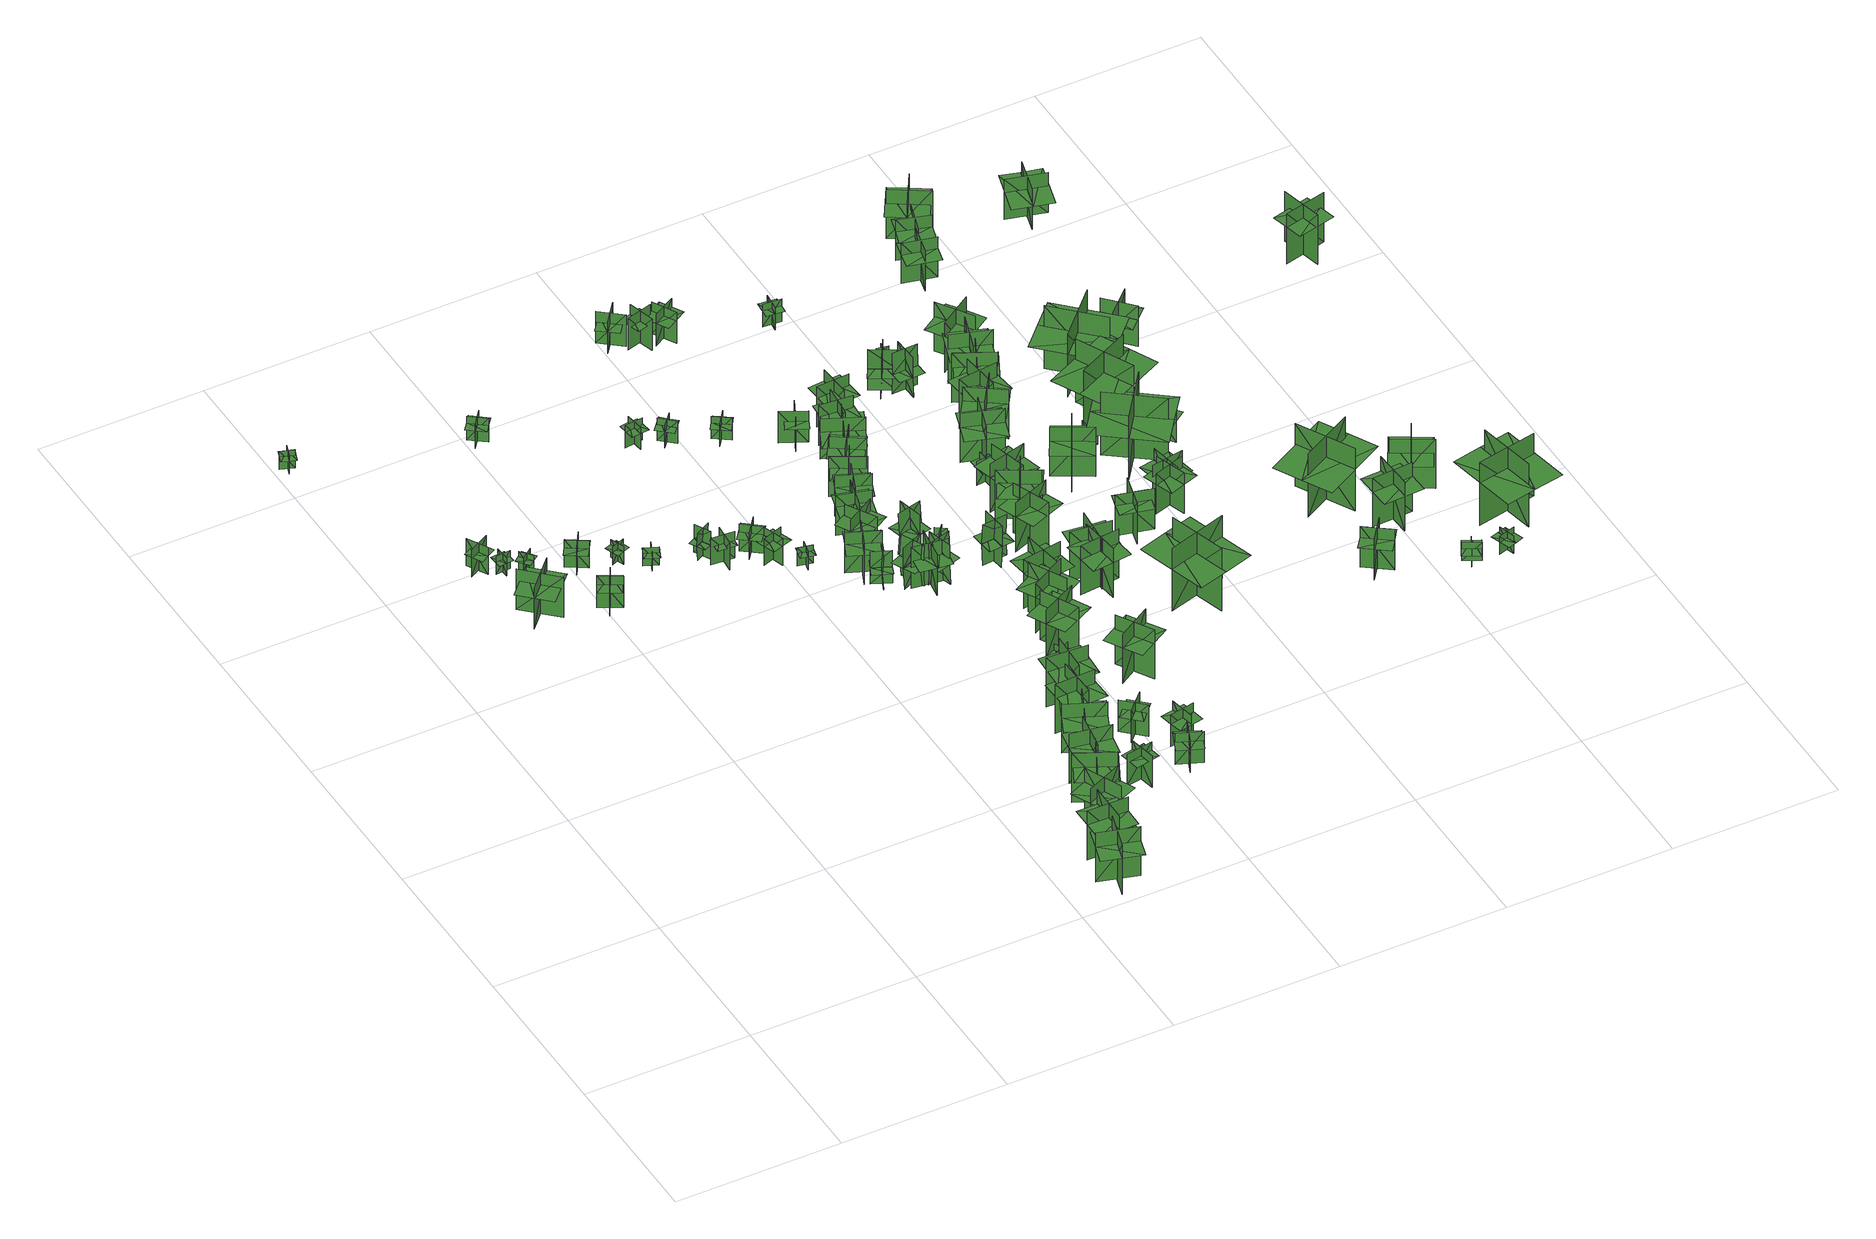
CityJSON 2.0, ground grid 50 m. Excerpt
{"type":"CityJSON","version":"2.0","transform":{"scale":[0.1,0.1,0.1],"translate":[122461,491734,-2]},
"CityObjects":{
"tree1":{"type":"SolitaryVegetationObject","geometry":[{"type":"MultiSurface","lod":"1","boundaries":[[[0,1,2]],[[0,2,3]],[[4,5,6]],[[4,6,7]],[[8,9,10]],[[8,10,11]],[[8,11,12]],[[8,12,13]]]}]},
"tree2":{"type":"SolitaryVegetationObject","geometry":[{"type":"MultiSurface","lod":"1","boundaries":[[[14,15,16]],[[14,16,17]],[[18,19,20]],[[18,20,21]],[[22,23,24]],[[22,24,25]],[[22,25,26]],[[22,26,27]]]}]},
"tree3":{"type":"SolitaryVegetationObject","geometry":[{"type":"MultiSurface","lod":"1","boundaries":[[[28,29,30]],[[28,30,31]],[[32,33,34]],[[32,34,35]],[[36,37,38]],[[36,38,39]],[[36,39,40]],[[36,40,41]]]}]},
"tree4":{"type":"SolitaryVegetationObject","geometry":[{"type":"MultiSurface","lod":"1","boundaries":[[[42,43,44]],[[42,44,45]],[[46,47,48]],[[46,48,49]],[[50,51,52]],[[50,52,53]],[[50,53,54]],[[50,54,55]]]}]},
"tree5":{"type":"SolitaryVegetationObject","geometry":[{"type":"MultiSurface","lod":"1","boundaries":[[[56,57,58]],[[56,58,59]],[[60,61,62]],[[60,62,63]],[[64,65,66]],[[64,66,67]],[[64,67,68]],[[64,68,69]]]}]},
"tree6":{"type":"SolitaryVegetationObject","geometry":[{"type":"MultiSurface","lod":"1","boundaries":[[[70,71,72]],[[70,72,73]],[[74,75,76]],[[74,76,77]],[[78,79,80]],[[78,80,81]],[[78,81,82]],[[78,82,83]]]}]},
"tree7":{"type":"SolitaryVegetationObject","geometry":[{"type":"MultiSurface","lod":"1","boundaries":[[[84,85,86]],[[84,86,87]],[[88,89,90]],[[88,90,91]],[[92,93,94]],[[92,94,95]],[[92,95,96]],[[92,96,97]]]}]},
"tree8":{"type":"SolitaryVegetationObject","geometry":[{"type":"MultiSurface","lod":"1","boundaries":[[[98,99,100]],[[98,100,101]],[[102,103,104]],[[102,104,105]],[[106,107,108]],[[106,108,109]],[[106,109,110]],[[106,110,111]]]}]},
"tree9":{"type":"SolitaryVegetationObject","geometry":[{"type":"MultiSurface","lod":"1","boundaries":[[[112,113,114]],[[112,114,115]],[[116,117,118]],[[116,118,119]],[[120,121,122]],[[120,122,123]],[[120,123,124]],[[120,124,125]]]}]},
"tree10":{"type":"SolitaryVegetationObject","geometry":[{"type":"MultiSurface","lod":"1","boundaries":[[[126,127,128]],[[126,128,129]],[[130,131,132]],[[130,132,133]],[[134,135,136]],[[134,136,137]],[[134,137,138]],[[134,138,139]]]}]},
"tree11":{"type":"SolitaryVegetationObject","geometry":[{"type":"MultiSurface","lod":"1","boundaries":[[[140,141,142]],[[140,142,143]],[[144,145,146]],[[144,146,147]],[[148,149,150]],[[148,150,151]],[[148,151,152]],[[148,152,153]]]}]},
"tree12":{"type":"SolitaryVegetationObject","geometry":[{"type":"MultiSurface","lod":"1","boundaries":[[[154,155,156]],[[154,156,157]],[[158,159,160]],[[158,160,161]],[[162,163,164]],[[162,164,165]],[[162,165,166]],[[162,166,167]]]}]},
"tree13":{"type":"SolitaryVegetationObject","geometry":[{"type":"MultiSurface","lod":"1","boundaries":[[[168,169,170]],[[168,170,171]],[[172,173,174]],[[172,174,175]],[[176,177,178]],[[176,178,179]],[[176,179,180]],[[176,180,181]]]}]},
"tree14":{"type":"SolitaryVegetationObject","geometry":[{"type":"MultiSurface","lod":"1","boundaries":[[[182,183,184]],[[182,184,185]],[[186,187,188]],[[186,188,189]],[[190,191,187]],[[190,187,186]],[[192,193,183]],[[192,183,182]],[[182,183,194]],[[182,194,195]],[[182,196,197]],[[182,197,183]]]}]},
"tree15":{"type":"SolitaryVegetationObject","geometry":[{"type":"MultiSurface","lod":"1","boundaries":[[[198,199,200]],[[198,200,201]],[[202,203,204]],[[202,204,205]],[[206,207,208]],[[206,208,209]],[[206,209,210]],[[206,210,211]]]}]},
"tree16":{"type":"SolitaryVegetationObject","geometry":[{"type":"MultiSurface","lod":"1","boundaries":[[[212,213,214]],[[212,214,215]],[[216,217,218]],[[216,218,219]],[[220,221,222]],[[220,222,223]],[[220,223,224]],[[220,224,225]]]}]},
"tree17":{"type":"SolitaryVegetationObject","geometry":[{"type":"MultiSurface","lod":"1","boundaries":[[[226,227,228]],[[226,228,229]],[[230,231,232]],[[230,232,233]],[[234,235,236]],[[234,236,237]],[[234,237,238]],[[234,238,239]]]}]},
"tree18":{"type":"SolitaryVegetationObject","geometry":[{"type":"MultiSurface","lod":"1","boundaries":[[[240,241,242]],[[240,242,243]],[[244,245,246]],[[244,246,247]],[[248,249,250]],[[248,250,251]],[[248,251,252]],[[248,252,253]]]}]},
"tree19":{"type":"SolitaryVegetationObject","geometry":[{"type":"MultiSurface","lod":"1","boundaries":[[[254,255,256]],[[254,256,257]],[[258,259,260]],[[258,260,261]],[[262,263,264]],[[262,264,265]],[[262,265,266]],[[262,266,267]]]}]},
"tree20":{"type":"SolitaryVegetationObject","geometry":[{"type":"MultiSurface","lod":"1","boundaries":[[[268,269,270]],[[268,270,271]],[[272,273,274]],[[272,274,275]],[[276,277,278]],[[276,278,279]],[[276,279,280]],[[276,280,281]]]}]},
"tree21":{"type":"SolitaryVegetationObject","geometry":[{"type":"MultiSurface","lod":"1","boundaries":[[[282,283,284]],[[282,284,285]],[[286,287,288]],[[286,288,289]],[[290,291,292]],[[290,292,293]],[[290,294,295]],[[290,295,291]]]}]},
"tree22":{"type":"SolitaryVegetationObject","geometry":[{"type":"MultiSurface","lod":"1","boundaries":[[[296,297,298]],[[296,298,299]],[[300,301,302]],[[300,302,303]],[[304,305,306]],[[304,306,307]],[[304,307,308]],[[304,308,309]]]}]},
"tree23":{"type":"SolitaryVegetationObject","geometry":[{"type":"MultiSurface","lod":"1","boundaries":[[[310,311,312]],[[310,312,313]],[[314,315,316]],[[314,316,317]],[[318,319,320]],[[318,320,321]],[[318,321,322]],[[318,322,323]]]}]},
"tree24":{"type":"SolitaryVegetationObject","geometry":[{"type":"MultiSurface","lod":"1","boundaries":[[[324,325,326]],[[324,326,327]],[[328,329,330]],[[328,330,331]],[[332,333,334]],[[332,334,335]],[[332,335,336]],[[332,336,337]]]}]},
"tree25":{"type":"SolitaryVegetationObject","geometry":[{"type":"MultiSurface","lod":"1","boundaries":[[[338,339,340]],[[338,340,341]],[[342,343,344]],[[342,344,345]],[[346,347,348]],[[346,348,349]],[[346,349,350]],[[346,350,351]]]}]},
"tree26":{"type":"SolitaryVegetationObject","geometry":[{"type":"MultiSurface","lod":"1","boundaries":[[[352,353,354]],[[352,354,355]],[[356,357,358]],[[356,358,359]],[[360,361,362]],[[360,362,363]],[[360,363,364]],[[360,364,365]]]}]},
"tree27":{"type":"SolitaryVegetationObject","geometry":[{"type":"MultiSurface","lod":"1","boundaries":[[[366,367,368]],[[366,368,369]],[[370,371,372]],[[370,372,373]],[[374,375,371]],[[374,371,370]],[[376,377,367]],[[376,367,366]],[[366,367,378]],[[366,378,379]],[[366,380,381]],[[366,381,367]]]}]},
"tree28":{"type":"SolitaryVegetationObject","geometry":[{"type":"MultiSurface","lod":"1","boundaries":[[[382,383,384]],[[382,384,385]],[[386,387,388]],[[386,388,389]],[[390,391,392]],[[390,392,393]],[[390,393,394]],[[390,394,395]]]}]},
"tree29":{"type":"SolitaryVegetationObject","geometry":[{"type":"MultiSurface","lod":"1","boundaries":[[[396,397,398]],[[396,398,399]],[[400,401,402]],[[400,402,403]],[[404,405,406]],[[404,406,407]],[[404,408,409]],[[404,409,405]]]}]},
"tree30":{"type":"SolitaryVegetationObject","geometry":[{"type":"MultiSurface","lod":"1","boundaries":[[[410,411,412]],[[410,412,413]],[[414,415,416]],[[414,416,417]],[[418,419,420]],[[418,420,421]],[[418,421,422]],[[418,422,423]]]}]},
"tree31":{"type":"SolitaryVegetationObject","geometry":[{"type":"MultiSurface","lod":"1","boundaries":[[[424,425,426]],[[424,426,427]],[[428,429,430]],[[428,430,431]],[[432,433,434]],[[432,434,435]],[[432,435,436]],[[432,436,437]]]}]},
"tree32":{"type":"SolitaryVegetationObject","geometry":[{"type":"MultiSurface","lod":"1","boundaries":[[[438,439,440]],[[438,440,441]],[[442,443,444]],[[442,444,445]],[[446,447,443]],[[446,443,442]],[[448,449,439]],[[448,439,438]],[[438,439,450]],[[438,450,451]],[[438,452,453]],[[438,453,439]]]}]},
"tree33":{"type":"SolitaryVegetationObject","geometry":[{"type":"MultiSurface","lod":"1","boundaries":[[[454,455,456]],[[454,456,457]],[[458,459,460]],[[458,460,461]],[[462,463,464]],[[462,464,465]],[[462,465,466]],[[462,466,467]]]}]},
"tree34":{"type":"SolitaryVegetationObject","geometry":[{"type":"MultiSurface","lod":"1","boundaries":[[[468,469,470]],[[468,470,471]],[[472,473,474]],[[472,474,475]],[[476,477,478]],[[476,478,479]],[[476,477,480]],[[476,480,481]]]}]},
"tree35":{"type":"SolitaryVegetationObject","geometry":[{"type":"MultiSurface","lod":"1","boundaries":[[[482,483,484]],[[482,484,485]],[[486,487,488]],[[486,488,489]],[[490,491,492]],[[490,492,493]],[[490,493,494]],[[490,494,495]]]}]},
"tree36":{"type":"SolitaryVegetationObject","geometry":[{"type":"MultiSurface","lod":"1","boundaries":[[[496,497,498]],[[496,498,499]],[[500,501,502]],[[500,502,503]],[[504,505,506]],[[504,506,507]],[[504,507,508]],[[504,508,509]]]}]},
"tree37":{"type":"SolitaryVegetationObject","geometry":[{"type":"MultiSurface","lod":"1","boundaries":[[[510,511,512]],[[510,512,513]],[[514,515,516]],[[514,516,517]],[[518,519,515]],[[518,515,514]],[[520,521,511]],[[520,511,510]],[[510,511,522]],[[510,522,523]],[[510,524,525]],[[510,525,511]]]}]},
"tree38":{"type":"SolitaryVegetationObject","geometry":[{"type":"MultiSurface","lod":"1","boundaries":[[[526,527,528]],[[526,528,529]],[[530,531,532]],[[530,532,533]],[[534,535,536]],[[534,536,537]],[[534,537,538]],[[534,538,539]]]}]},
"tree39":{"type":"SolitaryVegetationObject","geometry":[{"type":"MultiSurface","lod":"1","boundaries":[[[540,541,542]],[[540,542,543]],[[544,545,546]],[[544,546,547]],[[548,549,550]],[[548,550,551]],[[548,551,552]],[[548,552,553]]]}]},
"tree40":{"type":"SolitaryVegetationObject","geometry":[{"type":"MultiSurface","lod":"1","boundaries":[[[554,555,556]],[[554,556,557]],[[558,559,560]],[[558,560,561]],[[562,563,564]],[[562,564,565]],[[562,565,566]],[[562,566,567]]]}]},
"tree41":{"type":"SolitaryVegetationObject","geometry":[{"type":"MultiSurface","lod":"1","boundaries":[[[568,569,570]],[[568,570,571]],[[572,573,574]],[[572,574,575]],[[576,577,573]],[[576,573,572]],[[578,579,569]],[[578,569,568]],[[568,569,580]],[[568,580,581]],[[568,582,583]],[[568,583,569]]]}]},
"tree42":{"type":"SolitaryVegetationObject","geometry":[{"type":"MultiSurface","lod":"1","boundaries":[[[584,585,586]],[[584,586,587]],[[588,589,590]],[[588,590,591]],[[592,593,594]],[[592,594,595]],[[592,595,596]],[[592,596,597]]]}]},
"tree43":{"type":"SolitaryVegetationObject","geometry":[{"type":"MultiSurface","lod":"1","boundaries":[[[598,599,600]],[[598,600,601]],[[602,603,604]],[[602,604,605]],[[606,607,608]],[[606,608,609]],[[606,609,610]],[[606,610,611]]]}]},
"tree44":{"type":"SolitaryVegetationObject","geometry":[{"type":"MultiSurface","lod":"1","boundaries":[[[612,613,614]],[[612,614,615]],[[616,617,618]],[[616,618,619]],[[620,621,622]],[[620,622,623]],[[620,623,624]],[[620,624,625]]]}]},
"tree45":{"type":"SolitaryVegetationObject","geometry":[{"type":"MultiSurface","lod":"1","boundaries":[[[626,627,628]],[[626,628,629]],[[630,631,632]],[[630,632,633]],[[634,635,636]],[[634,636,637]],[[634,637,638]],[[634,638,639]]]}]},
"tree46":{"type":"SolitaryVegetationObject","geometry":[{"type":"MultiSurface","lod":"1","boundaries":[[[640,641,642]],[[640,642,643]],[[644,645,646]],[[644,646,647]],[[648,649,645]],[[648,645,644]],[[650,651,641]],[[650,641,640]],[[640,641,652]],[[640,652,653]],[[640,654,655]],[[640,655,641]]]}]},
"tree47":{"type":"SolitaryVegetationObject","geometry":[{"type":"MultiSurface","lod":"1","boundaries":[[[656,657,658]],[[656,658,659]],[[660,661,662]],[[660,662,663]],[[664,665,666]],[[664,666,667]],[[664,667,668]],[[664,668,669]]]}]},
"tree48":{"type":"SolitaryVegetationObject","geometry":[{"type":"MultiSurface","lod":"1","boundaries":[[[670,671,672]],[[670,672,673]],[[674,675,676]],[[674,676,677]],[[678,679,680]],[[678,680,681]],[[678,681,682]],[[678,682,683]]]}]},
"tree49":{"type":"SolitaryVegetationObject","geometry":[{"type":"MultiSurface","lod":"1","boundaries":[[[684,685,686]],[[684,686,687]],[[688,689,690]],[[688,690,691]],[[692,693,694]],[[692,694,695]],[[692,695,696]],[[692,696,697]]]}]},
"tree50":{"type":"SolitaryVegetationObject","geometry":[{"type":"MultiSurface","lod":"1","boundaries":[[[698,699,700]],[[698,700,701]],[[702,703,704]],[[702,704,705]],[[706,707,708]],[[706,708,709]],[[706,709,710]],[[706,710,711]]]}]},
"tree51":{"type":"SolitaryVegetationObject","geometry":[{"type":"MultiSurface","lod":"1","boundaries":[[[712,713,714]],[[712,714,715]],[[716,717,718]],[[716,718,719]],[[720,721,717]],[[720,717,716]],[[722,723,713]],[[722,713,712]],[[712,713,724]],[[712,724,725]],[[712,726,727]],[[712,727,713]]]}]},
"tree52":{"type":"SolitaryVegetationObject","geometry":[{"type":"MultiSurface","lod":"1","boundaries":[[[728,729,730]],[[728,730,731]],[[732,733,734]],[[732,734,735]],[[736,737,738]],[[736,738,739]],[[736,739,740]],[[736,740,741]]]}]},
"tree53":{"type":"SolitaryVegetationObject","geometry":[{"type":"MultiSurface","lod":"1","boundaries":[[[742,743,744]],[[742,744,745]],[[746,747,748]],[[746,748,749]],[[750,751,752]],[[750,752,753]],[[750,753,754]],[[750,754,755]]]}]},
"tree54":{"type":"SolitaryVegetationObject","geometry":[{"type":"MultiSurface","lod":"1","boundaries":[[[756,757,758]],[[756,758,759]],[[760,761,762]],[[760,762,763]],[[764,765,766]],[[764,766,767]],[[764,767,768]],[[764,768,769]]]}]},
"tree55":{"type":"SolitaryVegetationObject","geometry":[{"type":"MultiSurface","lod":"1","boundaries":[[[770,771,772]],[[770,772,773]],[[774,775,776]],[[774,776,777]],[[778,779,780]],[[778,780,781]],[[778,781,782]],[[778,782,783]]]}]},
"tree56":{"type":"SolitaryVegetationObject","geometry":[{"type":"MultiSurface","lod":"1","boundaries":[[[784,785,786]],[[784,786,787]],[[788,789,790]],[[788,790,791]],[[792,793,794]],[[792,794,795]],[[792,795,796]],[[792,796,797]]]}]},
"tree57":{"type":"SolitaryVegetationObject","geometry":[{"type":"MultiSurface","lod":"1","boundaries":[[[798,799,800]],[[798,800,801]],[[802,803,804]],[[802,804,805]],[[806,807,808]],[[806,808,809]],[[806,809,810]],[[806,810,811]]]}]},
"tree58":{"type":"SolitaryVegetationObject","geometry":[{"type":"MultiSurface","lod":"1","boundaries":[[[812,813,814]],[[812,814,815]],[[816,817,818]],[[816,818,819]],[[820,821,822]],[[820,822,823]],[[820,823,824]],[[820,824,825]]]}]},
"tree59":{"type":"SolitaryVegetationObject","geometry":[{"type":"MultiSurface","lod":"1","boundaries":[[[826,827,828]],[[826,828,829]],[[830,831,832]],[[830,832,833]],[[834,835,836]],[[834,836,837]],[[834,837,838]],[[834,838,839]]]}]},
"tree60":{"type":"SolitaryVegetationObject","geometry":[{"type":"MultiSurface","lod":"1","boundaries":[[[840,841,842]],[[840,842,843]],[[844,845,846]],[[844,846,847]],[[848,849,850]],[[848,850,851]],[[848,851,852]],[[848,852,853]]]}]},
"tree61":{"type":"SolitaryVegetationObject","geometry":[{"type":"MultiSurface","lod":"1","boundaries":[[[854,855,856]],[[854,856,857]],[[858,859,860]],[[858,860,861]],[[862,863,864]],[[862,864,865]],[[862,865,866]],[[862,866,867]]]}]},
"tree62":{"type":"SolitaryVegetationObject","geometry":[{"type":"MultiSurface","lod":"1","boundaries":[[[868,869,870]],[[868,870,871]],[[872,873,874]],[[872,874,875]],[[876,877,878]],[[876,878,879]],[[876,879,880]],[[876,880,881]]]}]},
"tree63":{"type":"SolitaryVegetationObject","geometry":[{"type":"MultiSurface","lod":"1","boundaries":[[[882,883,884]],[[882,884,885]],[[886,887,888]],[[886,888,889]],[[890,891,892]],[[890,892,893]],[[890,893,894]],[[890,894,895]]]}]},
"tree64":{"type":"SolitaryVegetationObject","geometry":[{"type":"MultiSurface","lod":"1","boundaries":[[[896,897,898]],[[896,898,899]],[[900,901,902]],[[900,902,903]],[[904,905,906]],[[904,906,907]],[[904,907,908]],[[904,908,909]]]}]},
"tree65":{"type":"SolitaryVegetationObject","geometry":[{"type":"MultiSurface","lod":"1","boundaries":[[[910,911,912]],[[910,912,913]],[[914,915,916]],[[914,916,917]],[[918,919,915]],[[918,915,914]],[[920,921,911]],[[920,911,910]],[[910,911,922]],[[910,922,923]],[[910,924,925]],[[910,925,911]]]}]},
"tree66":{"type":"SolitaryVegetationObject","geometry":[{"type":"MultiSurface","lod":"1","boundaries":[[[926,927,928]],[[926,928,929]],[[930,931,932]],[[930,932,933]],[[934,935,936]],[[934,936,937]],[[934,937,938]],[[934,938,939]]]}]},
"tree67":{"type":"SolitaryVegetationObject","geometry":[{"type":"MultiSurface","lod":"1","boundaries":[[[940,941,942]],[[940,942,943]],[[944,945,946]],[[944,946,947]],[[948,949,945]],[[948,945,944]],[[950,951,941]],[[950,941,940]],[[940,941,952]],[[940,952,953]],[[940,954,955]],[[940,955,941]]]}]},
"tree68":{"type":"SolitaryVegetationObject","geometry":[{"type":"MultiSurface","lod":"1","boundaries":[[[956,957,958]],[[956,958,959]],[[960,961,962]],[[960,962,963]],[[964,965,966]],[[964,966,967]],[[964,968,969]],[[964,969,965]]]}]},
"tree69":{"type":"SolitaryVegetationObject","geometry":[{"type":"MultiSurface","lod":"1","boundaries":[[[970,971,972]],[[970,972,973]],[[974,975,976]],[[974,976,977]],[[978,979,975]],[[978,975,974]],[[980,981,971]],[[980,971,970]],[[970,971,982]],[[970,982,983]],[[970,984,985]],[[970,985,971]]]}]},
"tree70":{"type":"SolitaryVegetationObject","geometry":[{"type":"MultiSurface","lod":"1","boundaries":[[[986,987,988]],[[986,988,989]],[[990,991,992]],[[990,992,993]],[[994,995,996]],[[994,996,997]],[[994,997,998]],[[994,998,999]]]}]},
"tree71":{"type":"SolitaryVegetationObject","geometry":[{"type":"MultiSurface","lod":"1","boundaries":[[[1000,1001,1002]],[[1000,1002,1003]],[[1004,1005,1006]],[[1004,1006,1007]],[[1008,1009,1010]],[[1008,1010,1011]],[[1008,1011,1012]],[[1008,1012,1013]]]}]},
"tree72":{"type":"SolitaryVegetationObject","geometry":[{"type":"MultiSurface","lod":"1","boundaries":[[[1014,1015,1016]],[[1014,1016,1017]],[[1018,1019,1020]],[[1018,1020,1021]],[[1022,1023,1024]],[[1022,1024,1025]],[[1022,1025,1026]],[[1022,1026,1027]]]}]},
"tree73":{"type":"SolitaryVegetationObject","geometry":[{"type":"MultiSurface","lod":"1","boundaries":[[[1028,1029,1030]],[[1028,1030,1031]],[[1032,1033,1034]],[[1032,1034,1035]],[[1036,1037,1038]],[[1036,1038,1039]],[[1036,1039,1040]],[[1036,1040,1041]]]}]},
"tree74":{"type":"SolitaryVegetationObject","geometry":[{"type":"MultiSurface","lod":"1","boundaries":[[[1042,1043,1044]],[[1042,1044,1045]],[[1046,1047,1048]],[[1046,1048,1049]],[[1050,1051,1052]],[[1050,1052,1053]],[[1050,1053,1054]],[[1050,1054,1055]]]}]},
"tree75":{"type":"SolitaryVegetationObject","geometry":[{"type":"MultiSurface","lod":"1","boundaries":[[[1056,1057,1058]],[[1056,1058,1059]],[[1060,1061,1062]],[[1060,1062,1063]],[[1064,1065,1066]],[[1064,1066,1067]],[[1064,1068,1069]],[[1064,1069,1065]]]}]},
"tree76":{"type":"SolitaryVegetationObject","geometry":[{"type":"MultiSurface","lod":"1","boundaries":[[[1070,1071,1072]],[[1070,1072,1073]],[[1074,1075,1076]],[[1074,1076,1077]],[[1078,1079,1080]],[[1078,1080,1081]],[[1078,1081,1082]],[[1078,1082,1083]]]}]},
"tree77":{"type":"SolitaryVegetationObject","geometry":[{"type":"MultiSurface","lod":"1","boundaries":[[[1084,1085,1086]],[[1084,1086,1087]],[[1088,1089,1090]],[[1088,1090,1091]],[[1092,1093,1094]],[[1092,1094,1095]],[[1092,1095,1096]],[[1092,1096,1097]]]}]},
"tree78":{"type":"SolitaryVegetationObject","geometry":[{"type":"MultiSurface","lod":"1","boundaries":[[[1098,1099,1100]],[[1098,1100,1101]],[[1102,1103,1104]],[[1102,1104,1105]],[[1106,1107,1108]],[[1106,1108,1109]],[[1106,1109,1110]],[[1106,1110,1111]]]}]},
"tree79":{"type":"SolitaryVegetationObject","geometry":[{"type":"MultiSurface","lod":"1","boundaries":[[[1112,1113,1114]],[[1112,1114,1115]],[[1116,1117,1118]],[[1116,1118,1119]],[[1120,1121,1122]],[[1120,1122,1123]],[[1120,1123,1124]],[[1120,1124,1125]]]}]},
"tree80":{"type":"SolitaryVegetationObject","geometry":[{"type":"MultiSurface","lod":"1","boundaries":[[[1126,1127,1128]],[[1126,1128,1129]],[[1130,1131,1132]],[[1130,1132,1133]],[[1134,1135,1136]],[[1134,1136,1137]],[[1134,1137,1138]],[[1134,1138,1139]]]}]},
"tree81":{"type":"SolitaryVegetationObject","geometry":[{"type":"MultiSurface","lod":"1","boundaries":[[[1140,1141,1142]],[[1140,1142,1143]],[[1144,1145,1146]],[[1144,1146,1147]],[[1148,1149,1150]],[[1148,1150,1151]],[[1148,1151,1152]],[[1148,1152,1153]]]}]},
"tree82":{"type":"SolitaryVegetationObject","geometry":[{"type":"MultiSurface","lod":"1","boundaries":[[[1154,1155,1156]],[[1154,1156,1157]],[[1158,1159,1160]],[[1158,1160,1161]],[[1162,1163,1164]],[[1162,1164,1165]],[[1162,1165,1166]],[[1162,1166,1167]]]}]},
"tree83":{"type":"SolitaryVegetationObject","geometry":[{"type":"MultiSurface","lod":"1","boundaries":[[[1168,1169,1170]],[[1168,1170,1171]],[[1172,1173,1174]],[[1172,1174,1175]],[[1176,1177,1178]],[[1176,1178,1179]],[[1176,1179,1180]],[[1176,1180,1181]]]}]},
"tree84":{"type":"SolitaryVegetationObject","geometry":[{"type":"MultiSurface","lod":"1","boundaries":[[[1182,1183,1184]],[[1182,1184,1185]],[[1186,1187,1188]],[[1186,1188,1189]],[[1190,1191,1192]],[[1190,1192,1193]],[[1190,1193,1194]],[[1190,1194,1195]]]}]},
"tree85":{"type":"SolitaryVegetationObject","geometry":[{"type":"MultiSurface","lod":"1","boundaries":[[[1196,1197,1198]],[[1196,1198,1199]],[[1200,1201,1202]],[[1200,1202,1203]],[[1204,1205,1206]],[[1204,1206,1207]],[[1204,1207,1208]],[[1204,1208,1209]]]}]},
"tree86":{"type":"SolitaryVegetationObject","geometry":[{"type":"MultiSurface","lod":"1","boundaries":[[[1210,1211,1212]],[[1210,1212,1213]],[[1214,1215,1216]],[[1214,1216,1217]],[[1218,1219,1220]],[[1218,1220,1221]],[[1218,1221,1222]],[[1218,1222,1223]]]}]},
"tree87":{"type":"SolitaryVegetationObject","geometry":[{"type":"MultiSurface","lod":"1","boundaries":[[[1224,1225,1226]],[[1224,1226,1227]],[[1228,1229,1230]],[[1228,1230,1231]],[[1232,1233,1234]],[[1232,1234,1235]],[[1232,1235,1236]],[[1232,1236,1237]]]}]},
"tree88":{"type":"SolitaryVegetationObject","geometry":[{"type":"MultiSurface","lod":"1","boundaries":[[[1238,1239,1240]],[[1238,1240,1241]],[[1242,1243,1244]],[[1242,1244,1245]],[[1246,1247,1248]],[[1246,1248,1249]],[[1246,1247,1250]],[[1246,1250,1251]]]}]},
"tree89":{"type":"SolitaryVegetationObject","geometry":[{"type":"MultiSurface","lod":"1","boundaries":[[[1252,1253,1254]],[[1252,1254,1255]],[[1256,1257,1258]],[[1256,1258,1259]],[[1260,1261,1262]],[[1260,1262,1263]],[[1260,1263,1264]],[[1260,1264,1265]]]}]},
"tree90":{"type":"SolitaryVegetationObject","geometry":[{"type":"MultiSurface","lod":"1","boundaries":[[[1266,1267,1268]],[[1266,1268,1269]],[[1270,1271,1272]],[[1270,1272,1273]],[[1274,1275,1276]],[[1274,1276,1277]],[[1274,1277,1278]],[[1274,1278,1279]]]}]},
"tree91":{"type":"SolitaryVegetationObject","geometry":[{"type":"MultiSurface","lod":"1","boundaries":[[[1280,1281,1282]],[[1280,1282,1283]],[[1284,1285,1286]],[[1284,1286,1287]],[[1288,1289,1290]],[[1288,1290,1291]],[[1288,1291,1292]],[[1288,1292,1293]]]}]},
"tree92":{"type":"SolitaryVegetationObject","geometry":[{"type":"MultiSurface","lod":"1","boundaries":[[[1294,1295,1296]],[[1294,1296,1297]],[[1298,1299,1300]],[[1298,1300,1301]],[[1302,1303,1304]],[[1302,1304,1305]],[[1302,1305,1306]],[[1302,1306,1307]]]}]},
"tree93":{"type":"SolitaryVegetationObject","geometry":[{"type":"MultiSurface","lod":"1","boundaries":[[[1308,1309,1310]],[[1308,1310,1311]],[[1312,1313,1314]],[[1312,1314,1315]],[[1316,1317,1318]],[[1316,1318,1319]],[[1316,1319,1320]],[[1316,1320,1321]]]}]},
"tree94":{"type":"SolitaryVegetationObject","geometry":[{"type":"MultiSurface","lod":"1","boundaries":[[[1322,1323,1324]],[[1322,1324,1325]],[[1326,1327,1328]],[[1326,1328,1329]],[[1330,1331,1332]],[[1330,1332,1333]],[[1330,1334,1335]],[[1330,1335,1331]]]}]}
},
"vertices":[
[55,2597,15],[14,2612,15],[14,2612,77],[55,2597,77],[43,2624,15],[28,2582,15],[28,2582,77],[43,2624,77],[43,2624,59],[22,2631,59],[7,2590,59],[28,2582,59],[49,2575,59],[64,2617,59],
[291,1814,11],[384,1725,11],[384,1725,150],[291,1814,150],[294,1722,11],[383,1815,11],[383,1815,150],[294,1722,150],[297,1726,112],[338,1687,112],[420,1772,112],[380,1811,112],[339,1850,112],[257,1765,112],
[246,1977,20],[308,2011,20],[308,2011,113],[246,1977,113],[289,1965,20],[289,1965,113],[256,2026,113],[256,2026,20],[289,1965,84],[315,1979,84],[288,2028,84],[263,2014,84],[237,2000,84],[264,1951,84],
[307,1955,20],[351,1959,20],[351,1959,82],[307,1955,82],[329,1936,20],[325,1980,20],[325,1980,82],[329,1936,82],[329,1936,64],[351,1938,64],[347,1982,64],[325,1980,64],[303,1978,64],[307,1934,64],
[370,1919,16],[405,1946,16],[405,1946,78],[370,1919,78],[399,1915,16],[372,1950,16],[372,1950,78],[399,1915,78],[399,1915,61],[416,1928,61],[389,1963,61],[372,1950,61],[354,1936,61],[381,1901,61],
[542,1682,13],[480,1717,13],[480,1717,121],[542,1682,121],[528,1732,13],[493,1670,13],[493,1670,121],[528,1732,121],[528,1732,93],[497,1749,93],[463,1686,93],[493,1670,93],[523,1653,93],[558,1715,93],
[496,1858,14],[531,1914,14],[531,1914,107],[496,1858,107],[539,1867,14],[483,1903,14],[483,1903,107],[539,1867,107],[539,1867,81],[557,1895,81],[501,1931,81],[483,1903,81],[465,1875,81],[521,1839,81],
[598,1846,16],[639,1862,16],[639,1862,78],[598,1846,78],[625,1834,16],[609,1876,16],[609,1876,78],[625,1834,78],[625,1834,60],[645,1842,60],[629,1883,60],[609,1876,60],[588,1868,60],[604,1826,60],
[1167,141,13],[1133,24,13],[1133,24,183],[1167,141,183],[1095,102,13],[1212,68,13],[1212,68,183],[1095,102,183],[1095,102,135],[1078,44,135],[1195,10,135],[1212,68,135],[1229,127,135],[1112,161,135],
[705,1786,17],[665,1804,17],[665,1804,79],[705,1786,79],[695,1814,17],[677,1773,17],[677,1773,79],[695,1814,79],[695,1814,61],[674,1822,61],[657,1782,61],[677,1773,61],[698,1764,61],[715,1805,61],
[1182,132,15],[1183,254,15],[1183,254,184],[1182,132,184],[1240,188,15],[1118,190,15],[1118,190,184],[1240,188,184],[1240,188,137],[1241,249,137],[1119,251,137],[1118,190,137],[1118,129,137],[1239,127,137],
[542,2479,20],[506,2432,20],[506,2432,102],[542,2479,102],[503,2474,20],[550,2438,20],[550,2438,102],[503,2474,102],[503,2474,79],[485,2451,79],[532,2415,79],[550,2438,79],[568,2462,79],[521,2498,79],
[1170,265,15],[1281,315,15],[1281,315,184],[1170,265,184],[1246,236,15],[1196,347,15],[1196,347,184],[1246,236,184],[1246,236,137],[1301,261,137],[1251,372,137],[1196,347,137],[1140,321,137],[1191,211,137],
[810,1784,68],[834,1739,68],[857,1752,69],[834,1797,69],[844,1775,68],[799,1751,68],[800,1748,115],[845,1772,115],[845,1772,22],[800,1748,22],[808,1783,22],[832,1738,22],[834,1739,115],[810,1784,115],[787,1772,69],[811,1727,69],
[1303,360,16],[1194,414,16],[1194,414,186],[1303,360,186],[1277,437,16],[1224,328,16],[1224,328,186],[1277,437,186],[1277,437,138],[1223,464,138],[1169,354,138],[1224,328,138],[1278,301,138],[1332,410,138],
[891,1710,21],[821,1716,21],[821,1716,114],[891,1710,114],[862,1744,21],[862,1744,114],[856,1675,114],[856,1675,21],[862,1744,84],[833,1747,84],[829,1691,84],[858,1689,84],[887,1686,84],[891,1742,84],
[1292,533,16],[1272,413,16],[1272,413,186],[1292,533,186],[1226,486,16],[1346,466,16],[1346,466,186],[1226,486,186],[1226,486,138],[1216,426,138],[1336,406,138],[1346,466,138],[1356,527,138],[1236,546,138],
[918,1734,18],[970,1693,18],[970,1693,110],[918,1734,110],[923,1690,18],[964,1742,18],[964,1742,110],[923,1690,110],[923,1690,84],[949,1669,84],[990,1722,84],[964,1742,84],[938,1763,84],[897,1710,84],
[1008,1671,18],[946,1649,18],[946,1649,110],[1008,1671,110],[969,1690,18],[990,1627,18],[990,1627,110],[969,1690,110],[969,1690,84],[937,1679,84],[959,1617,84],[990,1627,84],[1022,1638,84],[1000,1701,84],
[1342,628,20],[1292,517,20],[1292,517,189],[1342,628,189],[1266,599,20],[1377,550,20],[1377,550,189],[1266,599,189],[1266,599,142],[1241,544,142],[1352,494,142],[1377,550,142],[1402,605,142],[1290,655,142],
[1352,396,22],[1433,411,22],[1433,411,131],[1352,396,131],[1406,359,22],[1391,440,22],[1391,440,131],[1406,359,131],[1359,397,103],[1433,411,103],[1427,443,103],[1353,429,103],[1365,365,103],[1439,379,103],
[1066,1598,17],[1023,1608,17],[1023,1608,78],[1066,1598,78],[1051,1623,17],[1040,1580,17],[1040,1580,78],[1051,1623,78],[1051,1623,61],[1029,1628,61],[1019,1585,61],[1040,1580,61],[1062,1575,61],[1072,1618,61],
[1408,678,24],[1287,674,24],[1287,674,193],[1408,678,193],[1350,734,24],[1354,612,24],[1354,612,193],[1350,734,193],[1350,734,146],[1289,732,146],[1293,610,146],[1354,612,146],[1414,614,146],[1411,735,146],
[910,2253,18],[855,2247,18],[855,2247,95],[910,2253,95],[881,2276,18],[888,2221,18],[888,2221,95],[881,2276,95],[881,2276,73],[854,2273,73],[860,2218,73],[888,2221,73],[915,2224,73],[909,2279,73],
[1437,766,31],[1315,773,31],[1315,773,200],[1437,766,200],[1383,827,31],[1377,705,31],[1377,705,200],[1383,827,200],[1383,827,152],[1322,830,152],[1316,709,152],[1377,705,152],[1437,702,152],[1444,824,152],
[1182,1549,15],[1142,1458,15],[1142,1458,153],[1182,1549,153],[1120,1525,15],[1211,1485,15],[1211,1485,153],[1120,1525,153],[1120,1525,114],[1100,1479,114],[1192,1440,114],[1211,1485,114],[1231,1531,114],[1140,1571,114],
[1158,1454,69],[1212,1431,69],[1225,1459,69],[1170,1482,69],[1196,1470,69],[1172,1415,69],[1176,1414,124],[1199,1469,124],[1199,1469,15],[1176,1414,15],[1157,1452,15],[1211,1428,15],[1212,1431,124],[1158,1454,124],[1146,1426,69],[1200,1403,69],
[945,2235,16],[986,2198,16],[986,2198,93],[945,2235,93],[947,2198,16],[984,2239,16],[984,2239,93],[947,2198,93],[947,2198,72],[967,2180,72],[1004,2221,72],[984,2239,72],[963,2258,72],[926,2217,72],
[1500,599,28],[1443,540,28],[1443,540,137],[1500,599,137],[1435,597,28],[1495,540,28],[1495,540,137],[1435,597,137],[1495,594,109],[1443,540,109],[1467,517,109],[1519,572,109],[1471,617,109],[1419,562,109],
[1510,423,12],[1582,393,12],[1582,393,120],[1510,423,120],[1529,375,12],[1560,447,12],[1560,447,120],[1529,375,120],[1529,375,90],[1565,360,90],[1595,431,90],[1560,447,90],[1524,462,90],[1494,391,90],
[1177,1628,13],[1227,1542,13],[1227,1542,152],[1177,1628,152],[1160,1564,13],[1246,1614,13],[1246,1614,152],[1160,1564,152],[1160,1564,113],[1185,1521,113],[1271,1571,113],[1246,1614,113],[1221,1657,113],[1135,1607,113],
[1224,1393,85],[1294,1425,85],[1277,1461,85],[1208,1429,85],[1241,1443,85],[1274,1374,85],[1278,1376,155],[1246,1445,155],[1246,1445,15],[1278,1376,15],[1226,1390,15],[1295,1422,15],[1294,1425,155],[1224,1393,155],[1241,1358,85],[1310,1390,85],
[1443,889,39],[1393,864,39],[1393,864,116],[1443,889,116],[1408,901,39],[1433,851,39],[1433,851,116],[1408,901,116],[1408,901,95],[1383,889,95],[1408,839,95],[1433,851,95],[1457,864,95],[1433,913,95],
[1291,1329,13],[1306,1433,13],[1306,1433,154],[1291,1329,154],[1349,1372,13],[1244,1387,13],[1244,1387,154],[1349,1372,154],[1295,1328,107],[1310,1433,107],[1257,1440,107],[1242,1336,107],[1352,1427,107],[1337,1322,107],
[1213,1615,10],[1239,1711,10],[1239,1711,149],[1213,1615,149],[1271,1648,10],[1175,1674,10],[1175,1674,149],[1271,1648,149],[1271,1648,110],[1284,1696,110],[1187,1722,110],[1175,1674,110],[1162,1625,110],[1258,1600,110],
[1583,466,12],[1568,542,12],[1568,542,120],[1583,466,120],[1612,509,12],[1536,493,12],[1536,493,120],[1612,509,120],[1612,509,90],[1604,547,90],[1528,531,90],[1536,493,90],[1544,455,90],[1620,471,90],
[1338,1346,86],[1316,1419,86],[1278,1407,86],[1300,1335,86],[1291,1370,86],[1364,1393,86],[1363,1397,156],[1290,1374,156],[1290,1374,16],[1363,1397,16],[1341,1347,16],[1319,1420,16],[1316,1419,156],[1338,1346,156],[1375,1358,86],[1353,1431,86],
[1112,2181,14],[1079,2136,14],[1079,2136,91],[1112,2181,91],[1075,2175,14],[1120,2143,14],[1120,2143,91],[1075,2175,91],[1075,2175,69],[1059,2153,69],[1104,2120,69],[1120,2143,69],[1136,2165,69],[1092,2198,69],
[1430,1016,36],[1486,908,36],[1486,908,205],[1430,1016,205],[1405,939,36],[1513,995,36],[1513,995,205],[1405,939,205],[1405,939,158],[1433,885,158],[1541,941,158],[1513,995,158],[1485,1049,158],[1377,993,158],
[1272,1770,10],[1235,1678,10],[1235,1678,149],[1272,1770,149],[1211,1745,10],[1303,1707,10],[1303,1707,149],[1211,1745,149],[1211,1745,110],[1192,1699,110],[1285,1661,110],[1303,1707,110],[1322,1754,110],[1230,1791,110],
[1328,1493,84],[1310,1567,84],[1271,1558,84],[1290,1483,84],[1282,1519,84],[1357,1537,84],[1355,1542,154],[1281,1524,154],[1281,1524,14],[1355,1542,14],[1331,1493,14],[1313,1568,14],[1310,1567,154],[1328,1493,154],[1366,1502,84],[1348,1576,84],
[992,2658,19],[1056,2608,19],[1056,2608,128],[992,2658,128],[999,2606,19],[999,2606,128],[1049,2670,128],[1049,2670,19],[999,2606,93],[1025,2585,93],[1066,2636,93],[1039,2657,93],[1012,2678,93],[972,2627,93],
[1518,1031,31],[1460,1138,31],[1460,1138,201],[1518,1031,201],[1542,1109,31],[1435,1051,31],[1435,1051,201],[1542,1109,201],[1542,1109,153],[1513,1162,153],[1406,1104,153],[1435,1051,153],[1464,997,153],[1571,1055,153],
[1321,1773,11],[1235,1822,11],[1235,1822,149],[1321,1773,149],[1304,1837,11],[1255,1750,11],[1255,1750,149],[1304,1837,149],[1304,1837,110],[1260,1861,110],[1212,1774,110],[1255,1750,110],[1299,1726,110],[1347,1813,110],
[1558,840,30],[1621,736,30],[1621,736,199],[1558,840,199],[1538,761,30],[1642,824,30],[1642,824,199],[1538,761,199],[1538,761,152],[1570,709,152],[1674,772,152],[1642,824,152],[1611,876,152],[1507,813,152],
[1382,1483,48],[1403,1509,48],[1390,1521,48],[1368,1495,48],[1379,1507,48],[1405,1485,48],[1407,1487,79],[1380,1508,79],[1380,1508,17],[1407,1487,17],[1383,1482,17],[1405,1509,17],[1403,1509,79],[1382,1483,79],[1395,1472,48],[1417,1498,48],
[1529,1110,29],[1511,1230,29],[1511,1230,198],[1529,1110,198],[1577,1175,29],[1457,1156,29],[1457,1156,198],[1577,1175,198],[1577,1175,151],[1568,1235,151],[1448,1216,151],[1457,1156,151],[1466,1096,151],[1587,1115,151],
[1275,1893,12],[1358,1838,12],[1358,1838,150],[1275,1893,150],[1288,1828,12],[1343,1911,12],[1343,1911,150],[1288,1828,150],[1288,1828,111],[1330,1801,111],[1385,1884,111],[1343,1911,111],[1301,1939,111],[1247,1856,111],
[1133,2617,16],[1055,2595,16],[1055,2595,125],[1133,2617,125],[1087,2642,16],[1087,2642,125],[1110,2564,125],[1110,2564,16],[1087,2642,91],[1054,2633,91],[1073,2570,91],[1105,2580,91],[1138,2589,91],[1120,2652,91],
[1244,2020,16],[1280,2093,16],[1280,2093,124],[1244,2020,124],[1293,2037,16],[1293,2037,124],[1220,2073,124],[1220,2073,16],[1293,2037,90],[1308,2067,90],[1250,2096,90],[1235,2066,90],[1219,2035,90],[1278,2006,90],
[1486,1419,88],[1494,1343,88],[1533,1347,88],[1526,1423,88],[1528,1386,88],[1452,1379,88],[1452,1374,158],[1528,1381,158],[1528,1381,18],[1452,1374,18],[1483,1419,18],[1491,1342,18],[1494,1343,158],[1486,1419,158],[1448,1415,88],[1455,1339,88],
[1287,1963,15],[1287,1963,154],[1396,1912,154],[1396,1912,15],[1364,1989,15],[1364,1989,154],[1315,1884,154],[1315,1884,15],[1372,2005,109],[1317,2031,109],[1256,1900,109],[1310,1875,109],[1365,1849,109],[1426,1980,109],
[1144,2627,14],[1182,2559,14],[1182,2559,122],[1144,2627,122],[1129,2577,14],[1197,2615,14],[1197,2615,122],[1129,2577,122],[1129,2577,92],[1148,2543,92],[1216,2581,92],[1197,2615,92],[1178,2649,92],[1110,2611,92],
[1410,2007,12],[1311,2016,12],[1311,2016,151],[1410,2007,151],[1368,2058,12],[1359,1959,12],[1359,1959,151],[1368,2058,151],[1368,2058,112],[1318,2063,112],[1309,1964,112],[1359,1959,112],[1408,1955,112],[1417,2054,112],
[1678,1070,41],[1664,1191,41],[1664,1191,210],[1678,1070,210],[1729,1133,41],[1608,1120,41],[1608,1120,210],[1729,1133,210],[1729,1133,163],[1722,1194,163],[1601,1181,163],[1608,1120,163],[1614,1060,163],[1735,1073,163],
[1441,2089,14],[1342,2083,14],[1342,2083,153],[1441,2089,153],[1392,2134,14],[1398,2034,14],[1398,2034,153],[1392,2134,153],[1392,2134,114],[1342,2130,114],[1348,2031,114],[1398,2034,114],[1448,2037,114],[1441,2137,114],
[1583,1445,26],[1627,1331,26],[1627,1331,196],[1583,1445,196],[1550,1371,26],[1664,1415,26],[1664,1415,196],[1550,1371,196],[1550,1371,148],[1572,1314,148],[1686,1358,148],[1664,1415,148],[1642,1472,148],[1528,1427,148],
[1733,1175,38],[1612,1187,38],[1612,1187,207],[1733,1175,207],[1682,1238,38],[1671,1117,38],[1671,1117,207],[1682,1238,207],[1682,1238,160],[1621,1244,160],[1610,1122,160],[1671,1117,160],[1731,1111,160],[1743,1232,160],
[1670,1447,34],[1564,1508,34],[1564,1508,203],[1670,1447,203],[1649,1526,34],[1589,1420,34],[1589,1420,203],[1649,1526,203],[1649,1526,156],[1596,1556,156],[1536,1450,156],[1589,1420,156],[1641,1390,156],[1702,1495,156],
[1604,1602,37],[1635,1485,37],[1635,1485,206],[1604,1602,206],[1562,1533,37],[1680,1563,37],[1680,1563,206],[1562,1533,206],[1562,1533,159],[1578,1474,159],[1696,1504,159],[1680,1563,159],[1665,1622,159],[1547,1592,159],
[1608,1674,41],[1613,1615,41],[1613,1615,123],[1608,1674,123],[1582,1644,41],[1641,1649,41],[1641,1649,123],[1582,1644,123],[1582,1644,100],[1585,1614,100],[1644,1620,100],[1641,1649,100],[1638,1679,100],[1580,1673,100],
[1662,1785,38],[1625,1669,38],[1625,1669,207],[1662,1785,207],[1590,1749,38],[1705,1711,38],[1705,1711,207],[1590,1749,207],[1590,1749,160],[1571,1691,160],[1687,1653,160],[1705,1711,160],[1724,1769,160],[1608,1806,160],
[1413,2510,14],[1468,2505,14],[1468,2505,91],[1413,2510,91],[1436,2482,14],[1442,2537,14],[1442,2537,91],[1436,2482,91],[1436,2482,70],[1464,2479,70],[1469,2534,70],[1442,2537,70],[1414,2540,70],[1409,2484,70],
[1805,977,11],[1805,977,228],[1985,1030,228],[1985,1030,11],[1867,1087,11],[1867,1087,228],[1919,914,228],[1919,914,11],[1859,1113,157],[1770,1086,157],[1834,871,157],[1924,898,157],[2014,925,157],[1949,1140,157],
[1584,2164,87],[1546,2098,87],[1580,2078,87],[1618,2144,87],[1599,2113,87],[1533,2151,87],[1530,2147,157],[1596,2109,157],[1596,2109,17],[1530,2147,17],[1581,2165,17],[1543,2099,17],[1546,2098,157],[1584,2164,157],[1551,2183,87],[1512,2117,87],
[1669,1759,37],[1738,1859,37],[1738,1859,206],[1669,1759,206],[1749,1773,37],[1649,1843,37],[1649,1843,206],[1749,1773,206],[1749,1773,159],[1783,1823,159],[1684,1893,159],[1649,1843,159],[1614,1793,159],[1714,1723,159],
[1618,2061,88],[1615,2137,88],[1576,2136,88],[1578,2060,88],[1578,2097,88],[1655,2099,88],[1655,2103,158],[1578,2101,158],[1578,2101,18],[1655,2103,18],[1621,2061,18],[1619,2138,18],[1615,2137,158],[1618,2061,158],[1656,2062,88],[1654,2139,88],
[1923,1288,15],[1819,1314,15],[1819,1314,156],[1923,1288,156],[1879,1360,15],[1853,1257,15],[1853,1257,156],[1879,1360,156],[1914,1290,120],[1819,1314,120],[1809,1273,120],[1904,1250,120],[1924,1331,120],[1830,1355,120],
[1596,2220,49],[1629,2213,49],[1633,2231,49],[1599,2237,49],[1615,2233,49],[1609,2200,49],[1611,2200,80],[1617,2233,80],[1617,2233,17],[1611,2200,17],[1596,2218,17],[1629,2212,17],[1629,2213,80],[1596,2220,80],[1593,2203,49],[1626,2196,49],
[1779,1892,31],[1658,1879,31],[1658,1879,201],[1779,1892,201],[1717,1943,31],[1730,1822,31],[1730,1822,201],[1717,1943,201],[1717,1943,153],[1656,1937,153],[1669,1816,153],[1730,1822,153],[1790,1829,153],[1777,1950,153],
[1851,1613,34],[1792,1506,34],[1792,1506,203],[1851,1613,203],[1773,1591,34],[1879,1532,34],[1879,1532,203],[1773,1591,203],[1773,1591,156],[1743,1538,156],[1849,1478,156],[1879,1532,156],[1909,1585,156],[1803,1644,156],
[1803,1931,28],[1694,1985,28],[1694,1985,198],[1803,1931,198],[1778,2008,28],[1724,1899,28],[1724,1899,198],[1778,2008,198],[1778,2008,150],[1723,2035,150],[1669,1926,150],[1724,1899,150],[1778,1872,150],[1832,1981,150],
[1724,2060,25],[1839,2021,25],[1839,2021,194],[1724,2060,194],[1760,1987,25],[1798,2102,25],[1798,2102,194],[1760,1987,194],[1760,1987,146],[1817,1968,146],[1856,2083,146],[1798,2102,146],[1741,2122,146],[1702,2007,146],
[2051,1372,14],[1956,1341,14],[1956,1341,153],[2051,1372,153],[1991,1402,14],[2023,1308,14],[2023,1308,153],[1991,1402,153],[1991,1402,114],[1944,1387,114],[1976,1292,114],[2023,1308,114],[2070,1324,114],[2039,1418,114],
[1919,1616,27],[1917,1675,27],[1917,1675,105],[1919,1616,105],[1951,1651,27],[1892,1648,27],[1892,1648,105],[1951,1651,105],[1919,1621,85],[1917,1675,85],[1893,1674,85],[1896,1620,85],[1942,1622,85],[1940,1676,85],
[1965,1375,14],[2063,1392,14],[2063,1392,153],[1965,1375,153],[2019,1336,14],[2002,1434,14],[2002,1434,153],[2019,1336,153],[2019,1336,114],[2068,1345,114],[2051,1443,114],[2002,1434,114],[1953,1426,114],[1970,1328,114],
[1825,2095,22],[1758,2197,22],[1758,2197,192],[1825,2095,192],[1842,2175,22],[1740,2108,22],[1740,2108,192],[1842,2175,192],[1842,2175,144],[1808,2225,144],[1707,2159,144],[1740,2108,144],[1774,2057,144],[1875,2124,144],
[1957,1492,19],[1957,1492,236],[2069,1642,236],[2069,1642,19],[1941,1618,19],[1941,1618,236],[2085,1510,236],[2085,1510,19],[1919,1635,165],[1863,1560,165],[2042,1425,165],[2098,1500,165],[2155,1575,165],[1975,1710,165],
[1984,1832,26],[1984,1832,243],[2065,1664,243],[2065,1664,26],[2102,1789,26],[2102,1789,243],[1940,1710,243],[1940,1710,26],[2127,1801,173],[2086,1885,173],[1884,1787,173],[1925,1703,173],[1966,1618,173],[2168,1717,173],
[1856,2425,21],[1878,2522,21],[1878,2522,159],[1856,2425,159],[1912,2460,21],[1815,2482,21],[1815,2482,159],[1912,2460,159],[1912,2460,120],[1923,2509,120],[1826,2531,120],[1815,2482,120],[1804,2433,120],[1901,2412,120],
[2147,1578,7],[2102,1642,7],[2102,1642,115],[2147,1578,115],[2155,1629,7],[2092,1584,7],[2092,1584,115],[2155,1629,115],[2155,1629,85],[2133,1661,85],[2070,1616,85],[2092,1584,85],[2115,1553,85],[2178,1598,85],
[2106,1994,25],[2106,1994,242],[1975,1860,242],[1975,1860,25],[2105,1867,25],[2105,1867,242],[1976,1993,242],[1976,1993,25],[2125,1848,172],[2190,1915,172],[2030,2072,172],[1964,2005,172],[1899,1938,172],[2059,1781,172],
[2335,834,8],[2390,908,8],[2390,908,148],[2335,834,148],[2402,845,8],[2328,899,8],[2328,899,148],[2402,845,148],[2402,845,111],[2428,880,111],[2354,935,111],[2328,899,111],[2301,863,111],[2376,809,111],
[1882,2511,22],[1911,2607,22],[1911,2607,161],[1882,2511,161],[1941,2542,22],[1846,2571,22],[1846,2571,161],[1941,2542,161],[1941,2542,122],[1955,2590,122],[1860,2619,122],[1846,2571,122],[1831,2523,122],[1927,2495,122],
[1868,2661,22],[1972,2597,22],[1972,2597,192],[1868,2661,192],[1887,2582,22],[1951,2686,22],[1951,2686,192],[1887,2582,192],[1887,2582,144],[1938,2550,144],[2002,2654,144],[1951,2686,144],[1899,2718,144],[1835,2614,144],
[2423,1101,13],[2423,1101,230],[2334,1266,230],[2334,1266,13],[2303,1140,13],[2303,1140,230],[2462,1225,230],[2462,1225,13],[2278,1127,159],[2323,1044,159],[2520,1151,159],[2476,1233,159],[2431,1316,159],[2234,1209,159],
[2501,970,10],[2495,1092,10],[2495,1092,179],[2501,970,179],[2556,1030,10],[2434,1024,10],[2434,1024,179],[2556,1030,179],[2556,1030,132],[2553,1091,132],[2431,1085,132],[2434,1024,132],[2437,963,132],[2559,969,132],
[2173,2044,10],[2245,1967,10],[2245,1967,151],[2173,2044,151],[2171,1972,10],[2248,2045,10],[2248,2045,151],[2171,1972,151],[2170,2042,104],[2243,1965,104],[2281,2001,104],[2209,2078,104],[2211,1936,104],[2139,2013,104],
[2578,798,4],[2578,798,66],[2625,772,66],[2625,772,4],[2612,807,4],[2612,807,66],[2588,762,66],[2588,762,4],[2616,814,46],[2593,827,46],[2562,771,46],[2586,758,46],[2609,745,46],[2640,802,46],
[2724,780,12],[2724,780,74],[2673,763,74],[2673,763,12],[2707,748,12],[2707,748,74],[2691,797,74],[2691,797,12],[2710,741,54],[2735,749,54],[2715,810,54],[2689,801,54],[2664,793,54],[2684,732,54],
[2549,1142,10],[2656,1083,10],[2656,1083,179],[2549,1142,179],[2571,1064,10],[2630,1171,10],[2630,1171,179],[2571,1064,179],[2571,1064,132],[2624,1035,132],[2683,1141,132],[2630,1171,132],[2577,1200,132],[2518,1094,132],
[2290,2542,28],[2290,2542,167],[2174,2573,167],[2174,2573,28],[2219,2502,28],[2219,2502,167],[2249,2614,167],[2249,2614,28],[2214,2485,122],[2272,2469,122],[2310,2609,122],[2252,2624,122],[2194,2640,122],[2156,2501,122],
[2867,930,11],[2867,930,228],[2684,894,228],[2684,894,11],[2795,826,11],[2795,826,228],[2760,1003,228],[2760,1003,11],[2800,799,158],[2892,817,158],[2849,1038,158],[2757,1020,158],[2665,1001,158],[2708,781,158],
[2881,2110,6],[2754,2079,6],[2754,2079,178],[2881,2110,178],[2793,2163,6],[2823,2037,6],[2823,2037,178],[2793,2163,178],[2870,2107,133],[2754,2079,133],[2767,2029,133],[2882,2057,133],[2858,2157,133],[2742,2129,133]
]}
